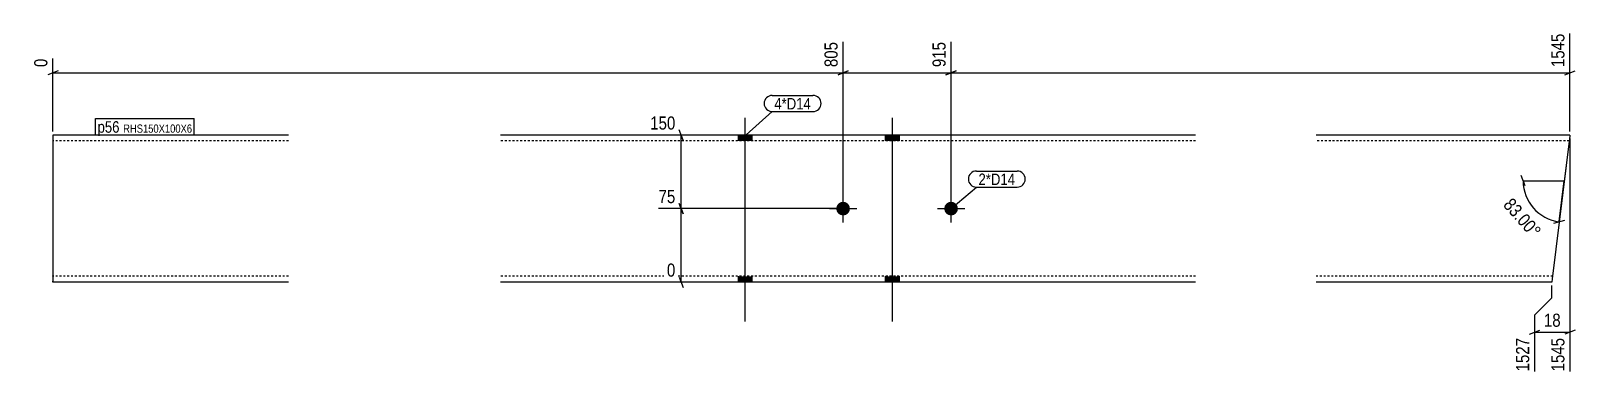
# Model space of a CAD drawing. Header units: millimetres. Extents: x 8 to 9438, y 8 to 358.
# Drawn here: x 8 to 1581, y 8 to 358 of the extents above.
import ezdxf

# ---------------------------------------------------------------- set-up
doc = ezdxf.new("R2010")
doc.units = ezdxf.units.MM
doc.linetypes.add('DXK_LINE_DOT2', pattern=[3.9198, 1.9599, -1.9599])
for name, color, linetype in [('MÅLSÆTNING', 7, 'Continuous'), ('STÅL', 7, 'Continuous'), ('TEKST', 7, 'Continuous')]:
    doc.layers.add(name, color=color, linetype=linetype)
doc.styles.add('Arial Narrow', font='ARIALN.TTF', dxfattribs={"height": 0.2})

msp = doc.modelspace()

# ---------------------------------------------------------------- hatches: boundary and pattern name
at = {"layer": 'STÅL', "linetype": 'Continuous'}
for points in [[(742.1, 251.5), (728.1, 251.5), (728.1, 245.5), (742.1, 245.5)], [(742.1, 251.5), (728.1, 251.5), (728.1, 245.5), (742.1, 245.5)], [(892.1, 251.5), (878.1, 251.5), (878.1, 245.5), (892.1, 245.5)], [(892.1, 251.5), (878.1, 251.5), (878.1, 245.5), (892.1, 245.5)], [(835.1, 183.5, -1), (835.1, 169.5, -1)], [(945.1, 183.5, -1), (945.1, 169.5, -1)], [(742.1, 107.5), (728.1, 107.5), (728.1, 101.5), (742.1, 101.5)], [(742.1, 107.5), (728.1, 107.5), (728.1, 101.5), (742.1, 101.5)], [(892.1, 107.5), (878.1, 107.5), (878.1, 101.5), (892.1, 101.5)], [(892.1, 107.5), (878.1, 107.5), (878.1, 101.5), (892.1, 101.5)]]:
    msp.add_hatch(color=3, dxfattribs=at).paths.add_polyline_path(points)

# ---------------------------------------------------------------- linework, layer by layer
at = {"layer": 'MÅLSÆTNING', "color": 7, "linetype": 'Continuous'}
for p, q in [((835.1, 180), (835.1, 346.4)), ((835.1, 180), (835.1, 346.4)), ((945.1, 180), (945.1, 346.4)), ((1575.5, 255), (1575.5, 355)), ((35.4, 317), (24.9, 312.8)), ((30.1, 255), (30.1, 329.4)), ((30.1, 314.9), (835.1, 314.9)), ((840.4, 317), (829.9, 312.8)), ((829.9, 312.8), (840.4, 317)), ((835.1, 314.9), (945.1, 314.9)), ((939.9, 312.8), (950.4, 317)), ((1570.3, 312.8), (1580.8, 317)), ((672.2, 246.2), (668, 256.7)), ((821.6, 251.5), (638.6, 251.5)), ((1575.1, 248), (1564.7, 163.2)), ((1575.5, 248), (1575.5, 10.5)), ((1529.9, 199.6), (1525.7, 210.1)), ((1527.8, 204.8), (1569.8, 204.8)), ((1564.7, 163.2), (1569.8, 204.8)), ((831.6, 176.5), (647.1, 176.5)), ((672.2, 171.2), (668, 181.7)), ((670.1, 101.5), (670.1, 176.5)), ((1559.2, 161.7), (1570.2, 164.6)), ((821.6, 101.5), (655.6, 101.5)), ((668, 106.7), (672.2, 96.2)), ((1557.1, 85.6), (1557.1, 98)), ((1539.6, 68.1), (1557.1, 85.6)), ((1539.6, 10.5), (1539.6, 68.1)), ((1534.4, 48.5), (1544.9, 52.7)), ((1539.6, 50.6), (1575.5, 50.6)), ((1580.8, 52.7), (1570.3, 48.5))]:
    msp.add_line(p, q, dxfattribs=at)
msp.add_arc((1569.8, 204.8), 42, 180, 263, dxfattribs=at)
at = {"layer": 'STÅL', "color": 3, "linetype": 'Continuous'}
for p, q in [((735.1, 269), (735.1, 61.5)), ((735.1, 269), (735.1, 61.5)), ((885.1, 269), (885.1, 61.5)), ((885.1, 269), (885.1, 61.5)), ((728.1, 251.5), (728.1, 245.5)), ((728.1, 251.5), (728.1, 245.5)), ((742.1, 251.5), (742.1, 245.5)), ((742.1, 251.5), (742.1, 245.5)), ((878.1, 251.5), (878.1, 245.5)), ((878.1, 251.5), (878.1, 245.5)), ((892.1, 251.5), (892.1, 245.5)), ((892.1, 251.5), (892.1, 245.5)), ((835.1, 162.5), (835.1, 190.5)), ((945.1, 162.5), (945.1, 190.5)), ((821.1, 176.5), (849.1, 176.5)), ((931.1, 176.5), (959.1, 176.5)), ((728.1, 107.5), (728.1, 101.5)), ((728.1, 107.5), (728.1, 101.5)), ((742.1, 107.5), (742.1, 101.5)), ((742.1, 107.5), (742.1, 101.5)), ((878.1, 107.5), (878.1, 101.5)), ((878.1, 107.5), (878.1, 101.5)), ((892.1, 107.5), (892.1, 101.5)), ((892.1, 107.5), (892.1, 101.5))]:
    msp.add_line(p, q, dxfattribs=at)
at = {"layer": 'STÅL', "color": 2, "linetype": 'Continuous'}
for p, q in [((270.1, 251.5), (30.1, 251.5)), ((30.1, 251.5), (30.1, 102.4)), ((1194.1, 251.5), (486.1, 251.5)), ((1575.5, 251.5), (1317.1, 251.5)), ((1575.4, 250.6), (1557.5, 105)), ((1575.5, 251.5), (1575.4, 250.6)), ((30.1, 101.5), (30.1, 102.4)), ((270.1, 101.5), (30.1, 101.5)), ((1194.1, 101.5), (486.1, 101.5)), ((1557.1, 101.5), (1317.1, 101.5)), ((1557.5, 105), (1557.1, 101.5))]:
    msp.add_line(p, q, dxfattribs=at)
at = {"layer": 'STÅL', "color": 7, "linetype": 'DXK_LINE_DOT2'}
for p, q in [((270.1, 245.5), (30.1, 245.5)), ((1194.1, 245.5), (486.1, 245.5)), ((1574.8, 245.5), (1317.1, 245.5)), ((30.1, 107.5), (30.1, 107.9)), ((270.1, 107.5), (30.1, 107.5)), ((1194.1, 107.5), (486.1, 107.5)), ((1557.9, 107.5), (1317.1, 107.5)), ((1557.9, 107.5), (1557.9, 107.9))]:
    msp.add_line(p, q, dxfattribs=at)

# ---------------------------------------------------------------- wipeouts: each hides what was drawn before it
at = {"color": 0}
for points in [[(802.3, 277.6), (802.3, 289.8), (765, 289.8), (765, 277.6)], [(1010.3, 200.5), (1010.3, 212.7), (973, 212.7), (973, 200.5)]]:
    msp.add_wipeout(points, dxfattribs=at).dxf.layer = 'TEKST'

# ---------------------------------------------------------------- next in the draw order: wipeouts: each hides what was drawn before it
at = {"color": 0, "linetype": 'Continuous'}
for points in [[(832.3, 349.2), (812.7, 349.2), (812.7, 318), (832.3, 318)], [(942.3, 349.2), (922.7, 349.2), (922.7, 318), (942.3, 318)], [(27.3, 332.2), (7.7, 332.2), (7.7, 318), (27.3, 318)], [(666.9, 179.3), (666.9, 198.9), (644.3, 198.9), (644.3, 179.3)], [(666.9, 104.3), (666.9, 123.9), (652.8, 123.9), (652.8, 104.3)], [(1536.8, 47.4), (1517.2, 47.4), (1517.2, 7.7), (1536.8, 7.7)]]:
    msp.add_wipeout(points, dxfattribs=at).dxf.layer = 'MÅLSÆTNING'
at = {"color": 0}
for points, layer in [([(1536.9, 141.4), (1551.6, 154.4), (1517.5, 192.9), (1502.8, 179.9)], 'MÅLSÆTNING'), ([(1568.9, 53.2), (1568.9, 72.8), (1546.2, 72.8), (1546.2, 53.2)], 'MÅLSÆTNING'), ([(802.3, 277.6), (802.3, 289.8), (765, 289.8), (765, 277.6)], 'TEKST'), ([(98, 253.9), (98, 266.2), (75.6, 266.2), (75.6, 253.9)], 'TEKST'), ([(1010.3, 200.5), (1010.3, 212.7), (973, 212.7), (973, 200.5)], 'TEKST')]:
    msp.add_wipeout(points, dxfattribs=at).dxf.layer = layer

# ---------------------------------------------------------------- next in the draw order: linework, layer by layer
at = {"layer": 'MÅLSÆTNING', "color": 7, "linetype": 'Continuous'}
for p, q in [((945.1, 180), (945.1, 346.4)), ((950.4, 317), (939.9, 312.8)), ((945.1, 314.9), (1575.5, 314.9)), ((670.1, 176.5), (670.1, 251.5)), ((831.6, 176.5), (647.1, 176.5)), ((668, 181.7), (672.2, 171.2))]:
    msp.add_line(p, q, dxfattribs=at)
at = {"layer": 'TEKST', "color": 7, "linetype": 'Continuous'}
for p, q in [((762.9, 291.9), (804.4, 291.9)), ((736.3, 251.6), (762.9, 275.5)), ((762.9, 275.5), (804.4, 275.5)), ((970.9, 214.8), (1012.4, 214.8)), ((945.1, 176.5), (970.9, 198.4)), ((970.9, 198.4), (1012.4, 198.4))]:
    msp.add_line(p, q, dxfattribs=at)
for centre, radius, start, end in [((762.9, 283.7), 8.22, 90, 270), ((804.4, 283.7), 8.23, 270, 90), ((970.9, 206.6), 8.23, 90, 270), ((1012.4, 206.6), 8.22, 270, 90)]:
    msp.add_arc(centre, radius, start, end, dxfattribs=at)

# ---------------------------------------------------------------- next in the draw order: texts
at = {"layer": 'MÅLSÆTNING', "color": 3, "linetype": 'Continuous', "style": 'Arial Narrow'}
for s, height, p in [('805', 13.36, (829.5, 320.8)), ('915', 13.36, (939.5, 320.8)), ('0', 13.4, (24.5, 320.8)), ('1527', 13.36, (1534, 10.5))]:
    msp.add_text(s, height=height, rotation=90.0002, dxfattribs=at).set_placement(p)
for s, height, p in [('75', 13.36, (647.1, 182.1)), ('0', 13.4, (655.6, 107.1))]:
    msp.add_text(s, height=height, dxfattribs=at).set_placement(p)
at = {"layer": 'MÅLSÆTNING', "color": 3, "style": 'Arial Narrow'}
msp.add_text('83.00°', height=13.36, rotation=-48.5009, dxfattribs=at).set_placement((1506.8, 179.7))
msp.add_text('18', height=13.36, dxfattribs=at).set_placement((1549, 56))
at = {"layer": 'TEKST', "color": 3, "style": 'Arial Narrow'}
for s, p in [('4*D14', (765, 277.6)), ('2*D14', (973, 200.5))]:
    msp.add_text(s, height=11.69, dxfattribs=at).set_placement(p)

# ---------------------------------------------------------------- next in the draw order: wipeouts: each hides what was drawn before it
at = {"color": 0, "linetype": 'Continuous'}
msp.add_wipeout([(1572.7, 47.4), (1553.1, 47.4), (1553.1, 7.7), (1572.7, 7.7)], dxfattribs=at).dxf.layer = 'MÅLSÆTNING'
at = {"color": 0}
msp.add_wipeout([(98, 253.9), (98, 266.2), (75.6, 266.2), (75.6, 253.9)], dxfattribs=at).dxf.layer = 'TEKST'

# ---------------------------------------------------------------- next in the draw order: linework, layer by layer
at = {"layer": 'TEKST', "color": 7, "linetype": 'Continuous'}
msp.add_line((73.5, 251.8), (73.5, 268.3), dxfattribs=at)

# ---------------------------------------------------------------- next in the draw order: texts
at = {"layer": 'MÅLSÆTNING', "color": 3, "linetype": 'Continuous', "style": 'Arial Narrow'}
msp.add_text('1545', height=13.36, rotation=90.0002, dxfattribs=at).set_placement((1569.9, 10.5))

# ---------------------------------------------------------------- next in the draw order: wipeouts: each hides what was drawn before it
at = {"color": 0, "linetype": 'Continuous'}
for points in [[(1572.7, 357.8), (1553.1, 357.8), (1553.1, 318), (1572.7, 318)], [(666.9, 254.3), (666.9, 273.9), (635.8, 273.9), (635.8, 254.3)]]:
    msp.add_wipeout(points, dxfattribs=at).dxf.layer = 'MÅLSÆTNING'
at = {"color": 0}
msp.add_wipeout([(172, 253.9), (172, 262.7), (101.7, 262.7), (101.7, 253.9)], dxfattribs=at).dxf.layer = 'TEKST'

# ---------------------------------------------------------------- next in the draw order: texts
at = {"layer": 'MÅLSÆTNING', "color": 3, "linetype": 'Continuous', "style": 'Arial Narrow'}
msp.add_text('1545', height=13.36, rotation=90.0002, dxfattribs=at).set_placement((1569.9, 320.8))
msp.add_text('150', height=13.36, dxfattribs=at).set_placement((638.6, 257.1))

# ---------------------------------------------------------------- next in the draw order: wipeouts: each hides what was drawn before it
at = {"color": 0}
msp.add_wipeout([(172, 253.9), (172, 262.7), (101.7, 262.7), (101.7, 253.9)], dxfattribs=at).dxf.layer = 'TEKST'

# ---------------------------------------------------------------- next in the draw order: linework, layer by layer
at = {"layer": 'TEKST', "color": 7, "linetype": 'Continuous'}
for p, q in [((73.5, 268.3), (174.1, 268.3)), ((174.1, 251.8), (174.1, 268.3)), ((73.5, 251.8), (174.1, 251.8))]:
    msp.add_line(p, q, dxfattribs=at)

# ---------------------------------------------------------------- next in the draw order: texts
at = {"layer": 'TEKST', "color": 3, "style": 'Arial Narrow'}
for s, height, p in [('p56', 11.69, (75.6, 253.9)), ('RHS150X100X6', 8.351, (101.7, 253.9))]:
    msp.add_text(s, height=height, dxfattribs=at).set_placement(p)

doc.saveas('drawing.dxf')
